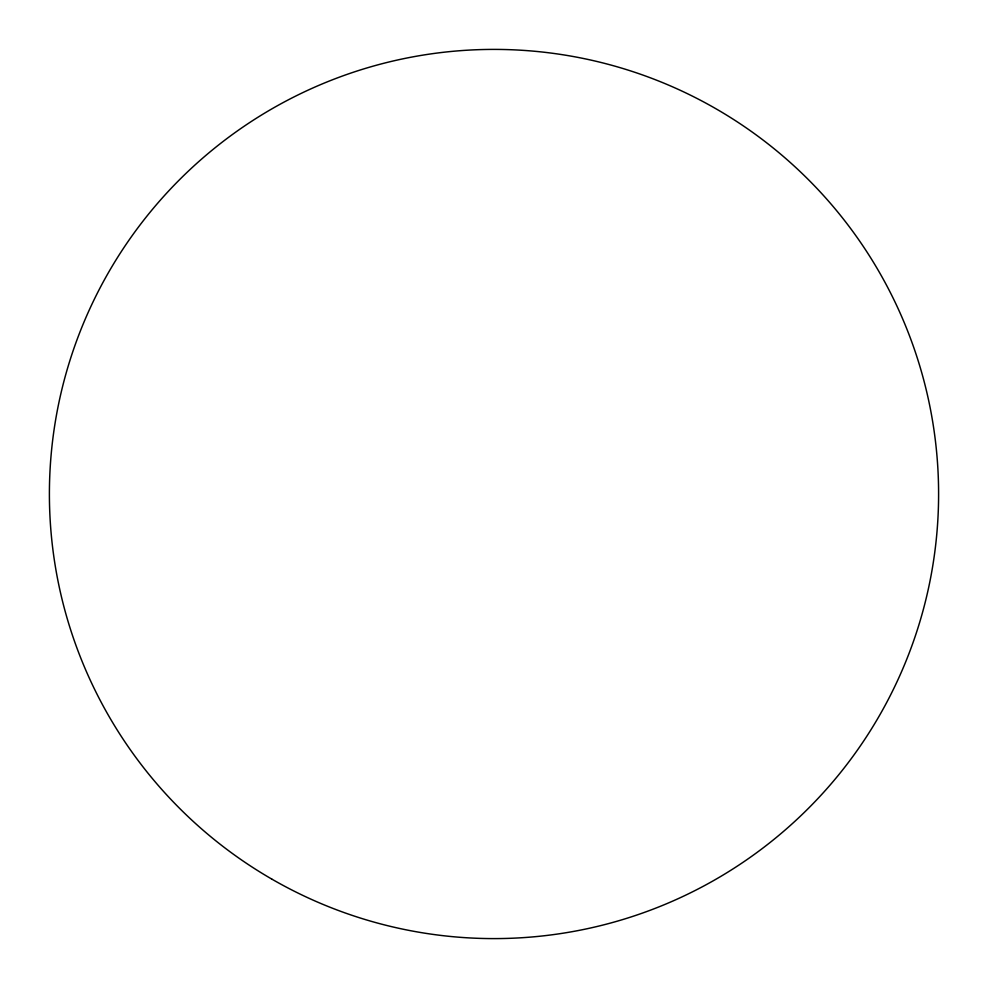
<?xml version="1.0" encoding="UTF-8"?>
<svg xmlns="http://www.w3.org/2000/svg" width="988" height="988" viewBox="0 0 988 988"><rect width="100%" height="100%" fill="white"/><g stroke="black" fill="none" stroke-linecap="round" stroke-linejoin="round"><path stroke-width="1.48" d="M271.7 879.036A444.6 444.6 0 0 0 938.6 494A444.6 444.6 0 0 0 271.7 108.964A444.6 444.6 0 0 0 271.7 879.036"/></g></svg>
